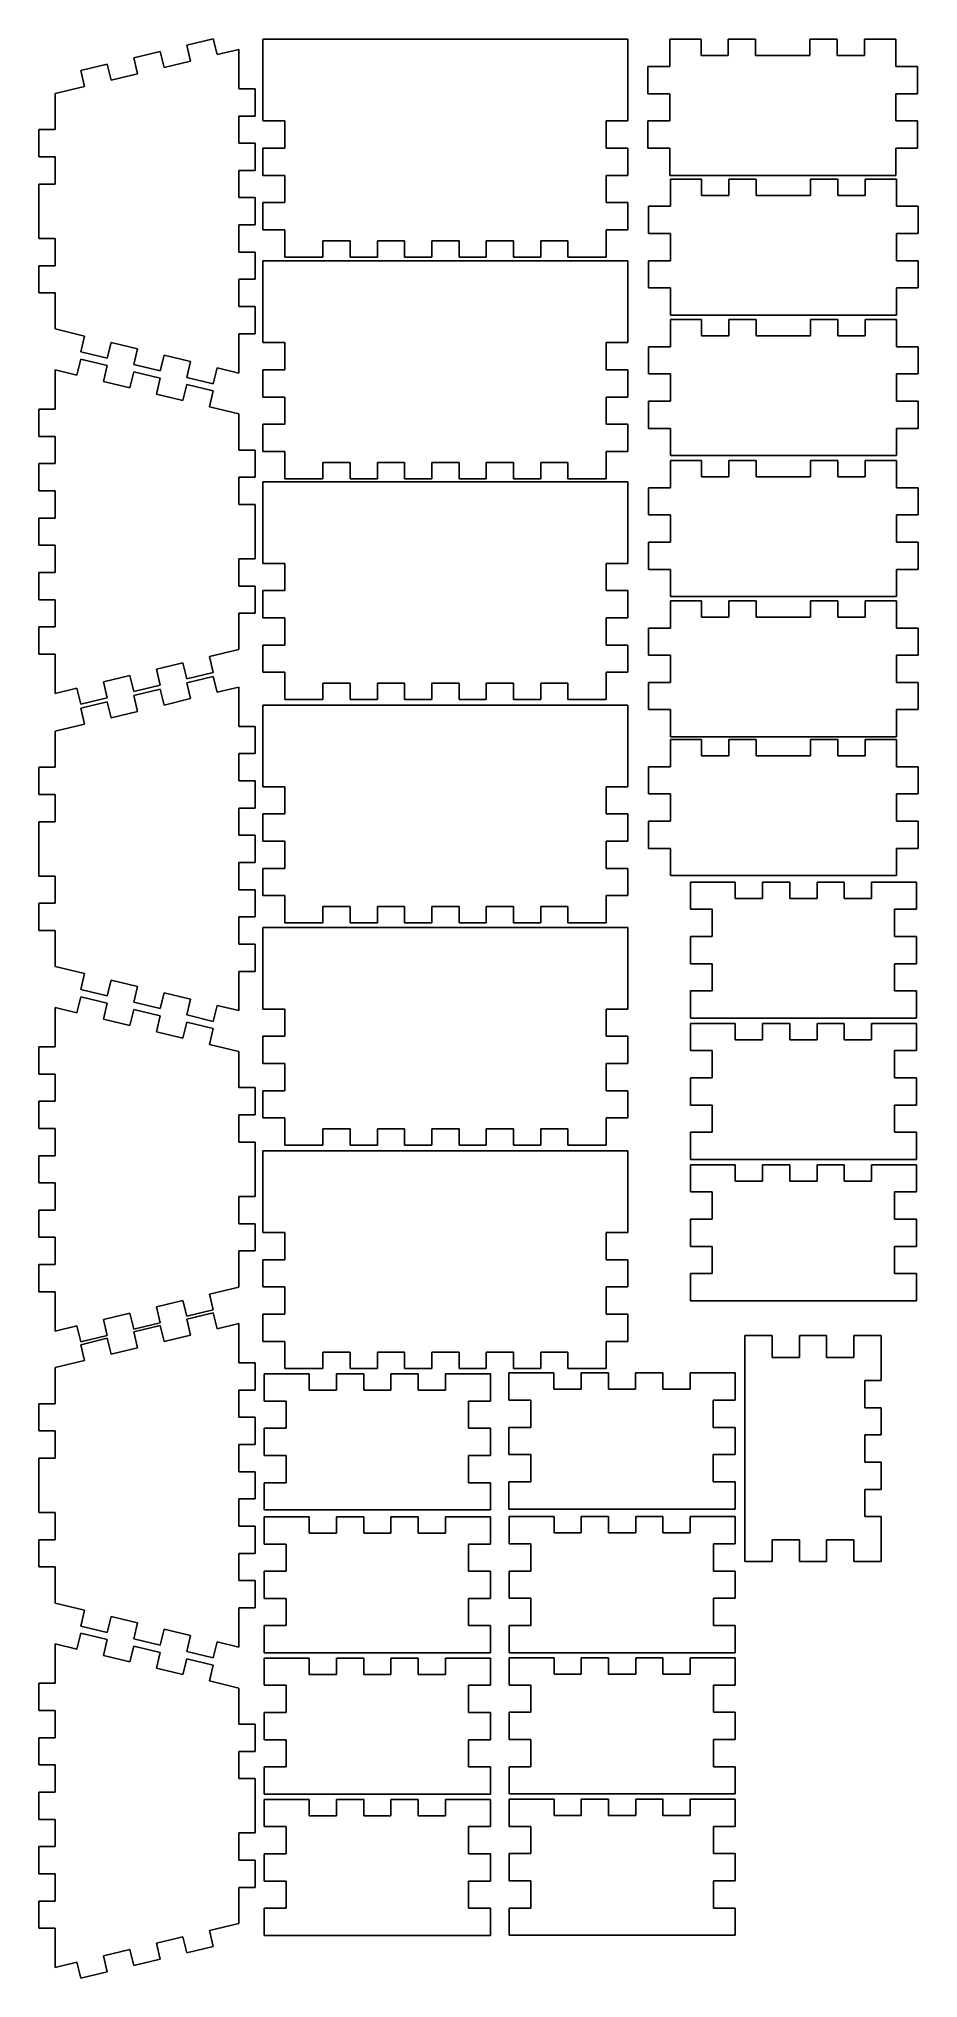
# Model space of a CAD drawing. Header units: millimetres. Extents: x 144 to 306, y 20 to 376.
import ezdxf

# ---------------------------------------------------------------- set-up
doc = ezdxf.new("R2010")
doc.units = ezdxf.units.MM
doc.layers.add('Default', color=7, linetype='Continuous')

msp = doc.modelspace()

# ---------------------------------------------------------------- linework, layer by layer
at = {"layer": 'Default', "color": 7, "linetype": 'Continuous'}
for p, q in [((171.21, 375.2), (176.08, 376.36)), ((171.21, 375.2), (171.91, 372.28)), ((176.08, 376.36), (176.78, 373.45)), ((176.78, 373.45), (180.78, 374.41)), ((180.78, 374.41), (180.78, 367.18)), ((252.21, 376.27), (185.21, 376.27)), ((185.21, 376.27), (185.21, 361.27)), ((252.21, 361.27), (252.21, 376.27)), ((265.64, 376.27), (259.89, 376.27)), ((259.89, 376.27), (259.89, 371.27)), ((265.64, 376.27), (265.64, 373.27)), ((270.64, 376.27), (270.64, 373.27)), ((275.64, 376.27), (270.64, 376.27)), ((275.64, 376.27), (275.64, 373.27)), ((285.64, 376.27), (285.64, 373.27)), ((290.64, 376.27), (285.64, 376.27)), ((290.64, 376.27), (290.64, 373.27)), ((295.64, 376.27), (295.64, 373.27)), ((301.39, 376.27), (295.64, 376.27)), ((301.39, 371.27), (301.39, 376.27)), ((151.77, 370.53), (156.63, 371.7)), ((156.63, 371.7), (157.33, 368.78)), ((161.49, 372.86), (166.35, 374.03)), ((161.49, 372.86), (162.19, 369.95)), ((166.35, 374.03), (167.05, 371.11)), ((167.05, 371.11), (171.91, 372.28)), ((255.89, 371.27), (259.89, 371.27)), ((255.89, 371.27), (255.89, 366.27)), ((270.64, 373.27), (265.64, 373.27)), ((285.64, 373.27), (275.64, 373.27)), ((295.64, 373.27), (290.64, 373.27)), ((301.39, 371.27), (305.39, 371.27)), ((305.39, 366.27), (305.39, 371.27)), ((147.06, 366.31), (152.47, 367.61)), ((151.77, 370.53), (152.47, 367.61)), ((157.33, 368.78), (162.19, 369.95)), ((183.78, 367.18), (180.78, 367.18)), ((183.78, 362.18), (183.78, 367.18)), ((147.06, 359.68), (147.06, 366.31)), ((255.89, 366.27), (259.89, 366.27)), ((259.89, 366.27), (259.89, 361.27)), ((301.39, 361.27), (301.39, 366.27)), ((301.39, 366.27), (305.39, 366.27)), ((183.78, 362.18), (180.78, 362.18)), ((180.78, 362.18), (180.78, 357.18)), ((189.21, 361.27), (185.21, 361.27)), ((189.21, 361.27), (189.21, 356.27)), ((248.21, 361.27), (248.21, 356.27)), ((248.21, 361.27), (252.21, 361.27)), ((255.89, 361.27), (255.89, 356.27)), ((255.89, 361.27), (259.89, 361.27)), ((301.39, 361.27), (305.39, 361.27)), ((305.39, 356.27), (305.39, 361.27)), ((144.06, 354.68), (144.06, 359.68)), ((147.06, 359.68), (144.06, 359.68)), ((183.78, 357.18), (180.78, 357.18)), ((183.78, 352.18), (183.78, 357.18)), ((147.06, 354.68), (144.06, 354.68)), ((147.06, 349.68), (147.06, 354.68)), ((185.21, 356.27), (185.21, 351.27)), ((189.21, 356.27), (185.21, 356.27)), ((248.21, 356.27), (252.21, 356.27)), ((252.21, 356.27), (252.21, 351.27)), ((255.89, 356.27), (259.89, 356.27)), ((259.89, 356.27), (259.89, 351.27)), ((301.39, 356.27), (305.39, 356.27)), ((301.39, 351.27), (301.39, 356.27)), ((147.06, 349.68), (144.06, 349.68)), ((144.06, 339.68), (144.06, 349.68)), ((183.78, 352.18), (180.78, 352.18)), ((180.78, 352.18), (180.78, 347.18)), ((189.21, 351.27), (185.21, 351.27)), ((189.21, 351.27), (189.21, 346.27)), ((248.21, 351.27), (248.21, 346.27)), ((248.21, 351.27), (252.21, 351.27)), ((259.89, 351.27), (301.39, 351.27)), ((265.75, 350.59), (260, 350.59)), ((260, 350.59), (260, 345.59)), ((265.75, 350.59), (265.75, 347.59)), ((270.75, 350.59), (270.75, 347.59)), ((275.75, 350.59), (270.75, 350.59)), ((275.75, 350.59), (275.75, 347.59)), ((285.75, 350.59), (285.75, 347.59)), ((290.75, 350.59), (285.75, 350.59)), ((290.75, 350.59), (290.75, 347.59)), ((295.75, 350.59), (295.75, 347.59)), ((301.5, 350.59), (295.75, 350.59)), ((301.5, 345.59), (301.5, 350.59)), ((183.78, 347.18), (180.78, 347.18)), ((183.78, 342.18), (183.78, 347.18)), ((189.21, 346.27), (185.21, 346.27)), ((185.21, 346.27), (185.21, 341.27)), ((248.21, 346.27), (252.21, 346.27)), ((252.21, 341.27), (252.21, 346.27)), ((270.75, 347.59), (265.75, 347.59)), ((285.75, 347.59), (275.75, 347.59)), ((295.75, 347.59), (290.75, 347.59)), ((183.78, 342.18), (180.78, 342.18)), ((180.78, 342.18), (180.78, 337.18)), ((256, 345.59), (260, 345.59)), ((256, 345.59), (256, 340.59)), ((301.5, 345.59), (305.5, 345.59)), ((305.5, 340.59), (305.5, 345.59)), ((147.06, 339.68), (144.06, 339.68)), ((147.06, 334.68), (147.06, 339.68)), ((189.21, 341.27), (185.21, 341.27)), ((189.21, 341.27), (189.21, 336.27)), ((196.21, 339.27), (196.21, 336.27)), ((196.21, 339.27), (201.21, 339.27)), ((201.21, 339.27), (201.21, 336.27)), ((206.21, 339.27), (206.21, 336.27)), ((206.21, 339.27), (211.21, 339.27)), ((211.21, 339.27), (211.21, 336.27)), ((216.21, 339.27), (216.21, 336.27)), ((216.21, 339.27), (221.21, 339.27)), ((221.21, 339.27), (221.21, 336.27)), ((226.21, 339.27), (226.21, 336.27)), ((226.21, 339.27), (231.21, 339.27)), ((231.21, 339.27), (231.21, 336.27)), ((236.21, 339.27), (236.21, 336.27)), ((236.21, 339.27), (241.21, 339.27)), ((241.21, 339.27), (241.21, 336.27)), ((248.21, 341.27), (252.21, 341.27)), ((248.21, 341.27), (248.21, 336.27)), ((256, 340.59), (260, 340.59)), ((260, 340.59), (260, 335.59)), ((301.5, 335.59), (301.5, 340.59)), ((301.5, 340.59), (305.5, 340.59)), ((183.78, 337.18), (180.78, 337.18)), ((183.78, 332.18), (183.78, 337.18)), ((252.21, 335.55), (185.21, 335.55)), ((185.21, 335.55), (185.21, 320.55)), ((189.21, 336.27), (196.21, 336.27)), ((201.21, 336.27), (206.21, 336.27)), ((211.21, 336.27), (216.21, 336.27)), ((221.21, 336.27), (226.21, 336.27)), ((231.21, 336.27), (236.21, 336.27)), ((241.21, 336.27), (248.21, 336.27)), ((252.21, 320.55), (252.21, 335.55)), ((256, 335.59), (256, 330.59)), ((256, 335.59), (260, 335.59)), ((301.5, 335.59), (305.5, 335.59)), ((305.5, 330.59), (305.5, 335.59)), ((147.06, 334.68), (144.06, 334.68)), ((144.06, 329.68), (144.06, 334.68)), ((183.78, 332.18), (180.78, 332.18)), ((180.78, 332.18), (180.78, 327.18)), ((147.06, 329.68), (144.06, 329.68)), ((147.06, 324.68), (147.06, 329.68)), ((256, 330.59), (260, 330.59)), ((260, 330.59), (260, 325.59)), ((301.5, 330.59), (305.5, 330.59)), ((301.5, 325.59), (301.5, 330.59)), ((147.06, 323.05), (147.06, 324.68)), ((183.78, 327.18), (180.78, 327.18)), ((183.78, 322.18), (183.78, 327.18)), ((260, 325.59), (301.5, 325.59)), ((265.75, 324.79), (260, 324.79)), ((260, 324.79), (260, 319.79)), ((265.75, 324.79), (265.75, 321.79)), ((270.75, 324.79), (270.75, 321.79)), ((275.75, 324.79), (270.75, 324.79)), ((275.75, 324.79), (275.75, 321.79)), ((285.75, 324.79), (285.75, 321.79)), ((290.75, 324.79), (285.75, 324.79)), ((290.75, 324.79), (290.75, 321.79)), ((295.75, 324.79), (295.75, 321.79)), ((301.5, 324.79), (295.75, 324.79)), ((301.5, 319.79), (301.5, 324.79)), ((152.47, 321.75), (147.06, 323.05)), ((151.77, 318.84), (152.47, 321.75)), ((183.78, 322.18), (180.78, 322.18)), ((180.78, 322.18), (180.78, 314.96)), ((270.75, 321.79), (265.75, 321.79)), ((285.75, 321.79), (275.75, 321.79)), ((295.75, 321.79), (290.75, 321.79)), ((151.77, 317.5), (151.07, 314.58)), ((156.63, 317.67), (151.77, 318.84)), ((156.63, 316.33), (151.77, 317.5)), ((156.63, 317.67), (157.33, 320.59)), ((162.19, 319.42), (157.33, 320.59)), ((161.49, 316.5), (162.19, 319.42)), ((166.35, 315.34), (167.05, 318.25)), ((171.91, 317.08), (167.05, 318.25)), ((189.21, 320.55), (185.21, 320.55)), ((189.21, 320.55), (189.21, 315.55)), ((248.21, 320.55), (248.21, 315.55)), ((248.21, 320.55), (252.21, 320.55)), ((256, 319.79), (260, 319.79)), ((256, 319.79), (256, 314.79)), ((301.5, 319.79), (305.5, 319.79)), ((305.5, 314.79), (305.5, 319.79)), ((147.06, 315.55), (151.07, 314.58)), ((147.06, 308.32), (147.06, 315.55)), ((156.63, 316.33), (155.93, 313.42)), ((161.49, 315.17), (160.79, 312.25)), ((161.49, 316.5), (166.35, 315.34)), ((166.35, 314), (161.49, 315.17)), ((166.35, 314), (165.65, 311.08)), ((171.21, 314.17), (171.91, 317.08)), ((171.21, 314.17), (176.08, 313)), ((176.08, 313), (176.78, 315.92)), ((180.78, 314.96), (176.78, 315.92)), ((185.21, 315.55), (185.21, 310.55)), ((189.21, 315.55), (185.21, 315.55)), ((248.21, 315.55), (252.21, 315.55)), ((252.21, 315.55), (252.21, 310.55)), ((256, 314.79), (260, 314.79)), ((260, 314.79), (260, 309.79)), ((301.5, 309.79), (301.5, 314.79)), ((301.5, 314.79), (305.5, 314.79)), ((155.93, 313.42), (160.79, 312.25)), ((165.65, 311.08), (170.51, 309.92)), ((171.21, 312.83), (170.51, 309.92)), ((171.21, 312.83), (176.08, 311.67)), ((176.08, 311.67), (175.38, 308.75)), ((189.21, 310.55), (185.21, 310.55)), ((189.21, 310.55), (189.21, 305.55)), ((248.21, 310.55), (248.21, 305.55)), ((248.21, 310.55), (252.21, 310.55)), ((144.06, 308.32), (147.06, 308.32)), ((144.06, 308.32), (144.06, 303.32)), ((175.38, 308.75), (180.78, 307.45)), ((180.78, 307.45), (180.78, 305.82)), ((256, 309.79), (256, 304.79)), ((256, 309.79), (260, 309.79)), ((301.5, 309.79), (305.5, 309.79)), ((305.5, 304.79), (305.5, 309.79)), ((144.06, 303.32), (147.06, 303.32)), ((147.06, 298.32), (147.06, 303.32)), ((180.78, 305.82), (180.78, 300.82)), ((189.21, 305.55), (185.21, 305.55)), ((185.21, 305.55), (185.21, 300.55)), ((248.21, 305.55), (252.21, 305.55)), ((252.21, 300.55), (252.21, 305.55)), ((256, 304.79), (260, 304.79)), ((260, 304.79), (260, 299.79)), ((301.5, 304.79), (305.5, 304.79)), ((301.5, 299.79), (301.5, 304.79)), ((180.78, 300.82), (183.78, 300.82)), ((183.78, 300.82), (183.78, 295.82)), ((189.21, 300.55), (185.21, 300.55)), ((189.21, 300.55), (189.21, 295.55)), ((248.21, 300.55), (252.21, 300.55)), ((248.21, 300.55), (248.21, 295.55)), ((260, 299.79), (301.5, 299.79)), ((144.06, 298.32), (147.06, 298.32)), ((144.06, 298.32), (144.06, 293.32)), ((180.78, 295.82), (183.78, 295.82)), ((180.78, 295.82), (180.78, 290.82)), ((196.21, 298.55), (196.21, 295.55)), ((196.21, 298.55), (201.21, 298.55)), ((201.21, 298.55), (201.21, 295.55)), ((206.21, 298.55), (206.21, 295.55)), ((206.21, 298.55), (211.21, 298.55)), ((211.21, 298.55), (211.21, 295.55)), ((216.21, 298.55), (216.21, 295.55)), ((216.21, 298.55), (221.21, 298.55)), ((221.21, 298.55), (221.21, 295.55)), ((226.21, 298.55), (226.21, 295.55)), ((226.21, 298.55), (231.21, 298.55)), ((231.21, 298.55), (231.21, 295.55)), ((236.21, 298.55), (236.21, 295.55)), ((236.21, 298.55), (241.21, 298.55)), ((241.21, 298.55), (241.21, 295.55)), ((265.75, 298.89), (260, 298.89)), ((260, 298.89), (260, 293.89)), ((265.75, 298.89), (265.75, 295.89)), ((270.75, 295.89), (265.75, 295.89)), ((270.75, 298.89), (270.75, 295.89)), ((275.75, 298.89), (270.75, 298.89)), ((275.75, 298.89), (275.75, 295.89)), ((285.75, 295.89), (275.75, 295.89)), ((285.75, 298.89), (285.75, 295.89)), ((290.75, 298.89), (285.75, 298.89)), ((290.75, 298.89), (290.75, 295.89)), ((295.75, 295.89), (290.75, 295.89)), ((295.75, 298.89), (295.75, 295.89)), ((301.5, 298.89), (295.75, 298.89)), ((301.5, 293.89), (301.5, 298.89)), ((144.06, 293.32), (147.06, 293.32)), ((147.06, 288.32), (147.06, 293.32)), ((252.21, 294.98), (185.21, 294.98)), ((185.21, 294.98), (185.21, 279.98)), ((189.21, 295.55), (196.21, 295.55)), ((201.21, 295.55), (206.21, 295.55)), ((211.21, 295.55), (216.21, 295.55)), ((221.21, 295.55), (226.21, 295.55)), ((231.21, 295.55), (236.21, 295.55)), ((241.21, 295.55), (248.21, 295.55)), ((252.21, 279.98), (252.21, 294.98)), ((256, 293.89), (260, 293.89)), ((256, 293.89), (256, 288.89)), ((301.5, 293.89), (305.5, 293.89)), ((305.5, 288.89), (305.5, 293.89)), ((180.78, 290.82), (183.78, 290.82)), ((183.78, 290.82), (183.78, 280.82)), ((256, 288.89), (260, 288.89)), ((260, 288.89), (260, 283.89)), ((301.5, 283.89), (301.5, 288.89)), ((301.5, 288.89), (305.5, 288.89)), ((144.06, 288.32), (147.06, 288.32)), ((144.06, 288.32), (144.06, 283.32)), ((144.06, 283.32), (147.06, 283.32)), ((147.06, 278.32), (147.06, 283.32)), ((256, 283.89), (256, 278.89)), ((256, 283.89), (260, 283.89)), ((301.5, 283.89), (305.5, 283.89)), ((305.5, 278.89), (305.5, 283.89)), ((144.06, 278.32), (147.06, 278.32)), ((144.06, 278.32), (144.06, 273.32)), ((180.78, 280.82), (183.78, 280.82)), ((180.78, 280.82), (180.78, 275.82)), ((189.21, 279.98), (185.21, 279.98)), ((189.21, 279.98), (189.21, 274.98)), ((248.21, 279.98), (248.21, 274.98)), ((248.21, 279.98), (252.21, 279.98)), ((256, 278.89), (260, 278.89)), ((260, 278.89), (260, 273.89)), ((301.5, 278.89), (305.5, 278.89)), ((301.5, 273.89), (301.5, 278.89)), ((180.78, 275.82), (183.78, 275.82)), ((183.78, 275.82), (183.78, 270.82)), ((185.21, 274.98), (185.21, 269.98)), ((189.21, 274.98), (185.21, 274.98)), ((248.21, 274.98), (252.21, 274.98)), ((252.21, 274.98), (252.21, 269.98)), ((144.06, 273.32), (147.06, 273.32)), ((147.06, 268.32), (147.06, 273.32)), ((180.78, 270.82), (180.78, 264.19)), ((180.78, 270.82), (183.78, 270.82)), ((260, 273.89), (301.5, 273.89)), ((265.75, 273.12), (260, 273.12)), ((260, 273.12), (260, 268.12)), ((265.75, 273.12), (265.75, 270.12)), ((270.75, 273.12), (270.75, 270.12)), ((275.75, 273.12), (270.75, 273.12)), ((275.75, 273.12), (275.75, 270.12)), ((285.75, 273.12), (285.75, 270.12)), ((290.75, 273.12), (285.75, 273.12)), ((290.75, 273.12), (290.75, 270.12)), ((295.75, 273.12), (295.75, 270.12)), ((301.5, 273.12), (295.75, 273.12)), ((301.5, 268.12), (301.5, 273.12)), ((144.06, 268.32), (147.06, 268.32)), ((144.06, 268.32), (144.06, 263.32)), ((189.21, 269.98), (185.21, 269.98)), ((189.21, 269.98), (189.21, 264.98)), ((248.21, 269.98), (248.21, 264.98)), ((248.21, 269.98), (252.21, 269.98)), ((256, 268.12), (260, 268.12)), ((256, 268.12), (256, 263.12)), ((270.75, 270.12), (265.75, 270.12)), ((285.75, 270.12), (275.75, 270.12)), ((295.75, 270.12), (290.75, 270.12)), ((301.5, 268.12), (305.5, 268.12)), ((305.5, 263.12), (305.5, 268.12)), ((180.78, 264.19), (175.38, 262.89)), ((189.21, 264.98), (185.21, 264.98)), ((185.21, 264.98), (185.21, 259.98)), ((248.21, 264.98), (252.21, 264.98)), ((252.21, 259.98), (252.21, 264.98)), ((144.06, 263.32), (147.06, 263.32)), ((147.06, 256.09), (147.06, 263.32)), ((170.51, 261.72), (165.65, 260.56)), ((166.35, 257.64), (165.65, 260.56)), ((171.21, 258.81), (170.51, 261.72)), ((176.08, 259.97), (175.38, 262.89)), ((256, 263.12), (260, 263.12)), ((260, 263.12), (260, 258.12)), ((301.5, 258.12), (301.5, 263.12)), ((301.5, 263.12), (305.5, 263.12)), ((151.07, 257.06), (147.06, 256.09)), ((151.77, 254.14), (151.07, 257.06)), ((160.79, 259.39), (155.93, 258.22)), ((156.63, 255.31), (155.93, 258.22)), ((161.49, 256.47), (160.79, 259.39)), ((166.35, 257.64), (161.49, 256.47)), ((161.49, 255.72), (166.35, 256.89)), ((166.35, 256.89), (167.05, 253.97)), ((176.08, 259.97), (171.21, 258.81)), ((171.21, 258.06), (176.08, 259.23)), ((171.21, 258.06), (171.91, 255.14)), ((176.08, 259.23), (176.78, 256.31)), ((176.78, 256.31), (180.78, 257.27)), ((180.78, 257.27), (180.78, 250.04)), ((189.21, 259.98), (185.21, 259.98)), ((189.21, 259.98), (189.21, 254.98)), ((196.21, 257.98), (196.21, 254.98)), ((196.21, 257.98), (201.21, 257.98)), ((201.21, 257.98), (201.21, 254.98)), ((206.21, 257.98), (206.21, 254.98)), ((206.21, 257.98), (211.21, 257.98)), ((211.21, 257.98), (211.21, 254.98)), ((216.21, 257.98), (216.21, 254.98)), ((216.21, 257.98), (221.21, 257.98)), ((221.21, 257.98), (221.21, 254.98)), ((226.21, 257.98), (226.21, 254.98)), ((226.21, 257.98), (231.21, 257.98)), ((231.21, 257.98), (231.21, 254.98)), ((236.21, 257.98), (236.21, 254.98)), ((236.21, 257.98), (241.21, 257.98)), ((241.21, 257.98), (241.21, 254.98)), ((248.21, 259.98), (252.21, 259.98)), ((248.21, 259.98), (248.21, 254.98)), ((256, 258.12), (256, 253.12)), ((256, 258.12), (260, 258.12)), ((301.5, 258.12), (305.5, 258.12)), ((305.5, 253.12), (305.5, 258.12)), ((156.63, 255.31), (151.77, 254.14)), ((151.77, 253.39), (156.63, 254.56)), ((151.77, 253.39), (152.47, 250.47)), ((156.63, 254.56), (157.33, 251.64)), ((161.49, 255.72), (162.19, 252.81)), ((167.05, 253.97), (171.91, 255.14)), ((252.21, 253.95), (185.21, 253.95)), ((185.21, 253.95), (185.21, 238.95)), ((189.21, 254.98), (196.21, 254.98)), ((201.21, 254.98), (206.21, 254.98)), ((211.21, 254.98), (216.21, 254.98)), ((221.21, 254.98), (226.21, 254.98)), ((231.21, 254.98), (236.21, 254.98)), ((241.21, 254.98), (248.21, 254.98)), ((252.21, 238.95), (252.21, 253.95)), ((256, 253.12), (260, 253.12)), ((260, 253.12), (260, 248.12)), ((301.5, 253.12), (305.5, 253.12)), ((301.5, 248.12), (301.5, 253.12)), ((147.06, 249.17), (152.47, 250.47)), ((157.33, 251.64), (162.19, 252.81)), ((183.78, 250.04), (180.78, 250.04)), ((183.78, 245.04), (183.78, 250.04)), ((147.06, 242.54), (147.06, 249.17)), ((260, 248.12), (301.5, 248.12)), ((265.75, 247.64), (260, 247.64)), ((260, 247.64), (260, 242.64)), ((265.75, 247.64), (265.75, 244.64)), ((270.75, 247.64), (270.75, 244.64)), ((275.75, 247.64), (270.75, 247.64)), ((275.75, 247.64), (275.75, 244.64)), ((285.75, 247.64), (285.75, 244.64)), ((290.75, 247.64), (285.75, 247.64)), ((290.75, 247.64), (290.75, 244.64)), ((295.75, 247.64), (295.75, 244.64)), ((301.5, 247.64), (295.75, 247.64)), ((301.5, 242.64), (301.5, 247.64)), ((144.06, 237.54), (144.06, 242.54)), ((147.06, 242.54), (144.06, 242.54)), ((183.78, 245.04), (180.78, 245.04)), ((180.78, 245.04), (180.78, 240.04)), ((256, 242.64), (260, 242.64)), ((256, 242.64), (256, 237.64)), ((270.75, 244.64), (265.75, 244.64)), ((285.75, 244.64), (275.75, 244.64)), ((295.75, 244.64), (290.75, 244.64)), ((301.5, 242.64), (305.5, 242.64)), ((305.5, 237.64), (305.5, 242.64)), ((183.78, 240.04), (180.78, 240.04)), ((183.78, 235.04), (183.78, 240.04)), ((189.21, 238.95), (185.21, 238.95)), ((189.21, 238.95), (189.21, 233.95)), ((248.21, 238.95), (248.21, 233.95)), ((248.21, 238.95), (252.21, 238.95)), ((147.06, 237.54), (144.06, 237.54)), ((147.06, 232.54), (147.06, 237.54)), ((256, 237.64), (260, 237.64)), ((260, 237.64), (260, 232.64)), ((301.5, 232.64), (301.5, 237.64)), ((301.5, 237.64), (305.5, 237.64)), ((147.06, 232.54), (144.06, 232.54)), ((144.06, 222.54), (144.06, 232.54)), ((183.78, 235.04), (180.78, 235.04)), ((180.78, 235.04), (180.78, 230.04)), ((185.21, 233.95), (185.21, 228.95)), ((189.21, 233.95), (185.21, 233.95)), ((248.21, 233.95), (252.21, 233.95)), ((252.21, 233.95), (252.21, 228.95)), ((256, 232.64), (256, 227.64)), ((256, 232.64), (260, 232.64)), ((301.5, 232.64), (305.5, 232.64)), ((305.5, 227.64), (305.5, 232.64)), ((183.78, 230.04), (180.78, 230.04)), ((183.78, 225.04), (183.78, 230.04)), ((189.21, 228.95), (185.21, 228.95)), ((189.21, 228.95), (189.21, 223.95)), ((248.21, 228.95), (248.21, 223.95)), ((248.21, 228.95), (252.21, 228.95)), ((183.78, 225.04), (180.78, 225.04)), ((180.78, 225.04), (180.78, 220.04)), ((256, 227.64), (260, 227.64)), ((260, 227.64), (260, 222.64)), ((301.5, 227.64), (305.5, 227.64)), ((301.5, 222.64), (301.5, 227.64)), ((147.06, 222.54), (144.06, 222.54)), ((147.06, 217.54), (147.06, 222.54)), ((189.21, 223.95), (185.21, 223.95)), ((185.21, 223.95), (185.21, 218.95)), ((248.21, 223.95), (252.21, 223.95)), ((252.21, 218.95), (252.21, 223.95)), ((260, 222.64), (301.5, 222.64)), ((263.68, 221.44), (263.68, 216.44)), ((271.93, 221.44), (263.68, 221.44)), ((271.93, 218.44), (271.93, 221.44)), ((276.93, 218.44), (276.93, 221.44)), ((281.93, 221.44), (276.93, 221.44)), ((281.93, 218.44), (281.93, 221.44)), ((286.93, 218.44), (286.93, 221.44)), ((291.93, 221.44), (286.93, 221.44)), ((291.93, 218.44), (291.93, 221.44)), ((296.93, 218.44), (296.93, 221.44)), ((305.18, 221.44), (296.93, 221.44)), ((305.18, 221.44), (305.18, 216.44)), ((147.06, 217.54), (144.06, 217.54)), ((144.06, 212.54), (144.06, 217.54)), ((183.78, 220.04), (180.78, 220.04)), ((183.78, 215.04), (183.78, 220.04)), ((189.21, 218.95), (185.21, 218.95)), ((189.21, 218.95), (189.21, 213.95)), ((248.21, 218.95), (252.21, 218.95)), ((248.21, 218.95), (248.21, 213.95)), ((276.93, 218.44), (271.93, 218.44)), ((286.93, 218.44), (281.93, 218.44)), ((296.93, 218.44), (291.93, 218.44)), ((183.78, 215.04), (180.78, 215.04)), ((180.78, 215.04), (180.78, 210.04)), ((189.21, 213.95), (196.21, 213.95)), ((196.21, 216.95), (196.21, 213.95)), ((196.21, 216.95), (201.21, 216.95)), ((201.21, 216.95), (201.21, 213.95)), ((201.21, 213.95), (206.21, 213.95)), ((206.21, 216.95), (206.21, 213.95)), ((206.21, 216.95), (211.21, 216.95)), ((211.21, 216.95), (211.21, 213.95)), ((211.21, 213.95), (216.21, 213.95)), ((216.21, 216.95), (216.21, 213.95)), ((216.21, 216.95), (221.21, 216.95)), ((221.21, 216.95), (221.21, 213.95)), ((221.21, 213.95), (226.21, 213.95)), ((226.21, 216.95), (226.21, 213.95)), ((226.21, 216.95), (231.21, 216.95)), ((231.21, 216.95), (231.21, 213.95)), ((231.21, 213.95), (236.21, 213.95)), ((236.21, 216.95), (236.21, 213.95)), ((236.21, 216.95), (241.21, 216.95)), ((241.21, 216.95), (241.21, 213.95)), ((241.21, 213.95), (248.21, 213.95)), ((267.68, 216.44), (263.68, 216.44)), ((267.68, 216.44), (267.68, 211.44)), ((301.18, 216.44), (305.18, 216.44)), ((301.18, 216.44), (301.18, 211.44)), ((147.06, 212.54), (144.06, 212.54)), ((147.06, 207.54), (147.06, 212.54)), ((252.21, 213.12), (185.21, 213.12)), ((185.21, 213.12), (185.21, 198.12)), ((252.21, 198.12), (252.21, 213.12)), ((267.68, 211.44), (263.68, 211.44)), ((263.68, 211.44), (263.68, 206.44)), ((301.18, 211.44), (305.18, 211.44)), ((305.18, 211.44), (305.18, 206.44)), ((147.06, 205.91), (147.06, 207.54)), ((183.78, 210.04), (180.78, 210.04)), ((183.78, 205.04), (183.78, 210.04)), ((152.47, 204.62), (147.06, 205.91)), ((151.77, 201.7), (152.47, 204.62)), ((156.63, 200.53), (157.33, 203.45)), ((162.19, 202.28), (157.33, 203.45)), ((183.78, 205.04), (180.78, 205.04)), ((180.78, 205.04), (180.78, 197.82)), ((267.68, 206.44), (263.68, 206.44)), ((267.68, 206.44), (267.68, 201.44)), ((301.18, 206.44), (301.18, 201.44)), ((301.18, 206.44), (305.18, 206.44)), ((151.77, 200.36), (151.07, 197.45)), ((156.63, 200.53), (151.77, 201.7)), ((156.63, 199.2), (151.77, 200.36)), ((161.49, 199.36), (162.19, 202.28)), ((166.35, 198.2), (167.05, 201.11)), ((171.91, 199.95), (167.05, 201.11)), ((171.21, 197.03), (171.91, 199.95)), ((263.68, 201.44), (263.68, 196.44)), ((267.68, 201.44), (263.68, 201.44)), ((301.18, 201.44), (305.18, 201.44)), ((305.18, 201.44), (305.18, 196.44)), ((147.06, 198.41), (151.07, 197.45)), ((147.06, 191.18), (147.06, 198.41)), ((156.63, 199.2), (155.93, 196.28)), ((155.93, 196.28), (160.79, 195.11)), ((161.49, 198.03), (160.79, 195.11)), ((161.49, 199.36), (166.35, 198.2)), ((166.35, 196.86), (161.49, 198.03)), ((166.35, 196.86), (165.65, 193.94)), ((171.21, 197.03), (176.08, 195.86)), ((176.08, 195.86), (176.78, 198.78)), ((180.78, 197.82), (176.78, 198.78)), ((189.21, 198.12), (185.21, 198.12)), ((189.21, 198.12), (189.21, 193.12)), ((248.21, 198.12), (248.21, 193.12)), ((248.21, 198.12), (252.21, 198.12)), ((263.68, 196.44), (305.18, 196.44)), ((165.65, 193.94), (170.51, 192.78)), ((171.21, 195.69), (170.51, 192.78)), ((171.21, 195.69), (176.08, 194.53)), ((176.08, 194.53), (175.38, 191.61)), ((185.21, 193.12), (185.21, 188.12)), ((189.21, 193.12), (185.21, 193.12)), ((248.21, 193.12), (252.21, 193.12)), ((252.21, 193.12), (252.21, 188.12)), ((263.68, 195.48), (263.68, 190.48)), ((271.93, 195.48), (263.68, 195.48)), ((271.93, 192.48), (271.93, 195.48)), ((276.93, 192.48), (271.93, 192.48)), ((276.93, 192.48), (276.93, 195.48)), ((281.93, 195.48), (276.93, 195.48)), ((281.93, 192.48), (281.93, 195.48)), ((286.93, 192.48), (281.93, 192.48)), ((286.93, 192.48), (286.93, 195.48)), ((291.93, 195.48), (286.93, 195.48)), ((291.93, 192.48), (291.93, 195.48)), ((296.93, 192.48), (291.93, 192.48)), ((296.93, 192.48), (296.93, 195.48)), ((305.18, 195.48), (296.93, 195.48)), ((305.18, 195.48), (305.18, 190.48)), ((144.06, 191.18), (147.06, 191.18)), ((144.06, 191.18), (144.06, 186.18)), ((175.38, 191.61), (180.78, 190.31)), ((180.78, 190.31), (180.78, 188.68)), ((267.68, 190.48), (263.68, 190.48)), ((267.68, 190.48), (267.68, 185.48)), ((301.18, 190.48), (305.18, 190.48)), ((301.18, 190.48), (301.18, 185.48)), ((144.06, 186.18), (147.06, 186.18)), ((147.06, 181.18), (147.06, 186.18)), ((180.78, 188.68), (180.78, 183.68)), ((189.21, 188.12), (185.21, 188.12)), ((189.21, 188.12), (189.21, 183.12)), ((248.21, 188.12), (248.21, 183.12)), ((248.21, 188.12), (252.21, 188.12)), ((267.68, 185.48), (263.68, 185.48)), ((263.68, 185.48), (263.68, 180.48)), ((301.18, 185.48), (305.18, 185.48)), ((305.18, 185.48), (305.18, 180.48)), ((180.78, 183.68), (183.78, 183.68)), ((183.78, 183.68), (183.78, 178.68)), ((189.21, 183.12), (185.21, 183.12)), ((185.21, 183.12), (185.21, 178.12)), ((248.21, 183.12), (252.21, 183.12)), ((252.21, 178.12), (252.21, 183.12)), ((144.06, 181.18), (147.06, 181.18)), ((144.06, 181.18), (144.06, 176.18)), ((180.78, 178.68), (183.78, 178.68)), ((180.78, 178.68), (180.78, 173.68)), ((267.68, 180.48), (263.68, 180.48)), ((267.68, 180.48), (267.68, 175.48)), ((301.18, 180.48), (301.18, 175.48)), ((301.18, 180.48), (305.18, 180.48)), ((144.06, 176.18), (147.06, 176.18)), ((147.06, 171.18), (147.06, 176.18)), ((189.21, 178.12), (185.21, 178.12)), ((189.21, 178.12), (189.21, 173.12)), ((196.21, 176.12), (196.21, 173.12)), ((196.21, 176.12), (201.21, 176.12)), ((201.21, 176.12), (201.21, 173.12)), ((206.21, 176.12), (206.21, 173.12)), ((206.21, 176.12), (211.21, 176.12)), ((211.21, 176.12), (211.21, 173.12)), ((216.21, 176.12), (216.21, 173.12)), ((216.21, 176.12), (221.21, 176.12)), ((221.21, 176.12), (221.21, 173.12)), ((226.21, 176.12), (226.21, 173.12)), ((226.21, 176.12), (231.21, 176.12)), ((231.21, 176.12), (231.21, 173.12)), ((236.21, 176.12), (236.21, 173.12)), ((236.21, 176.12), (241.21, 176.12)), ((241.21, 176.12), (241.21, 173.12)), ((248.21, 178.12), (252.21, 178.12)), ((248.21, 178.12), (248.21, 173.12)), ((263.68, 175.48), (263.68, 170.48)), ((267.68, 175.48), (263.68, 175.48)), ((301.18, 175.48), (305.18, 175.48)), ((305.18, 175.48), (305.18, 170.48)), ((144.06, 171.18), (147.06, 171.18)), ((144.06, 171.18), (144.06, 166.18)), ((180.78, 173.68), (183.78, 173.68)), ((183.78, 173.68), (183.78, 163.68)), ((252.21, 172.06), (185.21, 172.06)), ((185.21, 172.06), (185.21, 157.06)), ((189.21, 173.12), (196.21, 173.12)), ((201.21, 173.12), (206.21, 173.12)), ((211.21, 173.12), (216.21, 173.12)), ((221.21, 173.12), (226.21, 173.12)), ((231.21, 173.12), (236.21, 173.12)), ((241.21, 173.12), (248.21, 173.12)), ((252.21, 157.06), (252.21, 172.06)), ((263.68, 170.48), (305.18, 170.48)), ((263.68, 169.52), (263.68, 164.52)), ((271.93, 169.52), (263.68, 169.52)), ((271.93, 166.52), (271.93, 169.52)), ((276.93, 166.52), (276.93, 169.52)), ((281.93, 169.52), (276.93, 169.52)), ((281.93, 166.52), (281.93, 169.52)), ((286.93, 166.52), (286.93, 169.52)), ((291.93, 169.52), (286.93, 169.52)), ((291.93, 166.52), (291.93, 169.52)), ((296.93, 166.52), (296.93, 169.52)), ((305.18, 169.52), (296.93, 169.52)), ((305.18, 169.52), (305.18, 164.52)), ((144.06, 166.18), (147.06, 166.18)), ((147.06, 161.18), (147.06, 166.18)), ((267.68, 164.52), (263.68, 164.52)), ((267.68, 164.52), (267.68, 159.52)), ((276.93, 166.52), (271.93, 166.52)), ((286.93, 166.52), (281.93, 166.52)), ((296.93, 166.52), (291.93, 166.52)), ((301.18, 164.52), (305.18, 164.52)), ((301.18, 164.52), (301.18, 159.52)), ((144.06, 161.18), (147.06, 161.18)), ((144.06, 161.18), (144.06, 156.18)), ((180.78, 163.68), (183.78, 163.68)), ((180.78, 163.68), (180.78, 158.68)), ((180.78, 158.68), (183.78, 158.68)), ((183.78, 158.68), (183.78, 153.68)), ((189.21, 157.06), (185.21, 157.06)), ((189.21, 157.06), (189.21, 152.06)), ((248.21, 157.06), (248.21, 152.06)), ((248.21, 157.06), (252.21, 157.06)), ((267.68, 159.52), (263.68, 159.52)), ((263.68, 159.52), (263.68, 154.52)), ((301.18, 159.52), (305.18, 159.52)), ((305.18, 159.52), (305.18, 154.52)), ((144.06, 156.18), (147.06, 156.18)), ((147.06, 151.18), (147.06, 156.18)), ((180.78, 153.68), (180.78, 147.05)), ((180.78, 153.68), (183.78, 153.68)), ((267.68, 154.52), (263.68, 154.52)), ((267.68, 154.52), (267.68, 149.52)), ((301.18, 154.52), (301.18, 149.52)), ((301.18, 154.52), (305.18, 154.52)), ((144.06, 151.18), (147.06, 151.18)), ((144.06, 151.18), (144.06, 146.18)), ((185.21, 152.06), (185.21, 147.06)), ((189.21, 152.06), (185.21, 152.06)), ((248.21, 152.06), (252.21, 152.06)), ((252.21, 152.06), (252.21, 147.06)), ((144.06, 146.18), (147.06, 146.18)), ((147.06, 138.95), (147.06, 146.18)), ((180.78, 147.05), (175.38, 145.75)), ((189.21, 147.06), (185.21, 147.06)), ((189.21, 147.06), (189.21, 142.06)), ((248.21, 147.06), (248.21, 142.06)), ((248.21, 147.06), (252.21, 147.06)), ((263.68, 149.52), (263.68, 144.52)), ((267.68, 149.52), (263.68, 149.52)), ((301.18, 149.52), (305.18, 149.52)), ((305.18, 149.52), (305.18, 144.52)), ((170.51, 144.59), (165.65, 143.42)), ((166.35, 140.5), (165.65, 143.42)), ((171.21, 141.67), (170.51, 144.59)), ((176.08, 142.84), (171.21, 141.67)), ((176.08, 142.84), (175.38, 145.75)), ((263.68, 144.52), (305.18, 144.52)), ((151.07, 139.92), (147.06, 138.95)), ((151.77, 137), (151.07, 139.92)), ((160.79, 142.25), (155.93, 141.08)), ((156.63, 138.17), (155.93, 141.08)), ((161.49, 139.33), (160.79, 142.25)), ((166.35, 140.5), (161.49, 139.33)), ((161.49, 138.8), (166.35, 139.96)), ((166.35, 139.96), (167.05, 137.05)), ((171.21, 141.13), (176.08, 142.3)), ((171.21, 141.13), (171.91, 138.21)), ((176.08, 142.3), (176.78, 139.38)), ((176.78, 139.38), (180.78, 140.34)), ((180.78, 140.34), (180.78, 133.12)), ((189.21, 142.06), (185.21, 142.06)), ((185.21, 142.06), (185.21, 137.06)), ((248.21, 142.06), (252.21, 142.06)), ((252.21, 137.06), (252.21, 142.06)), ((156.63, 138.17), (151.77, 137)), ((151.77, 136.46), (156.63, 137.63)), ((151.77, 136.46), (152.47, 133.54)), ((156.63, 137.63), (157.33, 134.71)), ((157.33, 134.71), (162.19, 135.88)), ((161.49, 138.8), (162.19, 135.88)), ((167.05, 137.05), (171.91, 138.21)), ((189.21, 137.06), (185.21, 137.06)), ((189.21, 137.06), (189.21, 132.06)), ((248.21, 137.06), (252.21, 137.06)), ((248.21, 137.06), (248.21, 132.06)), ((278.7, 138.13), (273.7, 138.13)), ((273.7, 138.13), (273.7, 96.63)), ((278.7, 134.13), (278.7, 138.13)), ((283.7, 134.13), (283.7, 138.13)), ((288.7, 138.13), (283.7, 138.13)), ((288.7, 134.13), (288.7, 138.13)), ((293.7, 134.13), (293.7, 138.13)), ((298.7, 138.13), (293.7, 138.13)), ((298.7, 129.88), (298.7, 138.13)), ((147.06, 132.25), (152.47, 133.54)), ((147.06, 125.62), (147.06, 132.25)), ((183.78, 133.12), (180.78, 133.12)), ((183.78, 128.12), (183.78, 133.12)), ((189.21, 132.06), (196.21, 132.06)), ((196.21, 135.06), (196.21, 132.06)), ((196.21, 135.06), (201.21, 135.06)), ((201.21, 135.06), (201.21, 132.06)), ((201.21, 132.06), (206.21, 132.06)), ((206.21, 135.06), (206.21, 132.06)), ((206.21, 135.06), (211.21, 135.06)), ((211.21, 135.06), (211.21, 132.06)), ((211.21, 132.06), (216.21, 132.06)), ((216.21, 135.06), (216.21, 132.06)), ((216.21, 135.06), (221.21, 135.06)), ((221.21, 135.06), (221.21, 132.06)), ((221.21, 132.06), (226.21, 132.06)), ((226.21, 135.06), (226.21, 132.06)), ((226.21, 135.06), (231.21, 135.06)), ((231.21, 135.06), (231.21, 132.06)), ((231.21, 132.06), (236.21, 132.06)), ((236.21, 135.06), (236.21, 132.06)), ((236.21, 135.06), (241.21, 135.06)), ((241.21, 135.06), (241.21, 132.06)), ((241.21, 132.06), (248.21, 132.06)), ((283.7, 134.13), (278.7, 134.13)), ((293.7, 134.13), (288.7, 134.13)), ((185.46, 131.1), (185.46, 126.1)), ((193.71, 131.1), (185.46, 131.1)), ((193.71, 128.1), (193.71, 131.1)), ((198.71, 128.1), (198.71, 131.1)), ((203.71, 131.1), (198.71, 131.1)), ((203.71, 128.1), (203.71, 131.1)), ((208.71, 128.1), (208.71, 131.1)), ((213.71, 131.1), (208.71, 131.1)), ((213.71, 128.1), (213.71, 131.1)), ((218.71, 128.1), (218.71, 131.1)), ((226.96, 131.1), (218.71, 131.1)), ((226.96, 131.1), (226.96, 126.1)), ((230.38, 131.27), (230.38, 126.27)), ((238.63, 131.27), (230.38, 131.27)), ((238.63, 128.27), (238.63, 131.27)), ((243.63, 128.27), (238.63, 128.27)), ((243.63, 128.27), (243.63, 131.27)), ((248.63, 131.27), (243.63, 131.27)), ((248.63, 128.27), (248.63, 131.27)), ((253.63, 128.27), (248.63, 128.27)), ((253.63, 128.27), (253.63, 131.27)), ((258.63, 131.27), (253.63, 131.27)), ((258.63, 128.27), (258.63, 131.27)), ((263.63, 128.27), (258.63, 128.27)), ((263.63, 128.27), (263.63, 131.27)), ((271.88, 131.27), (263.63, 131.27)), ((271.88, 131.27), (271.88, 126.27)), ((295.7, 129.88), (298.7, 129.88)), ((295.7, 124.88), (295.7, 129.88)), ((144.06, 120.62), (144.06, 125.62)), ((147.06, 125.62), (144.06, 125.62)), ((183.78, 128.12), (180.78, 128.12)), ((180.78, 128.12), (180.78, 123.12)), ((189.46, 126.1), (185.46, 126.1)), ((189.46, 126.1), (189.46, 121.1)), ((198.71, 128.1), (193.71, 128.1)), ((208.71, 128.1), (203.71, 128.1)), ((218.71, 128.1), (213.71, 128.1)), ((222.96, 126.1), (226.96, 126.1)), ((222.96, 126.1), (222.96, 121.1)), ((234.38, 126.27), (230.38, 126.27)), ((234.38, 126.27), (234.38, 121.27)), ((267.88, 126.27), (271.88, 126.27)), ((267.88, 126.27), (267.88, 121.27)), ((295.7, 124.88), (298.7, 124.88)), ((298.7, 119.88), (298.7, 124.88)), ((183.78, 123.12), (180.78, 123.12)), ((183.78, 118.12), (183.78, 123.12)), ((234.38, 121.27), (230.38, 121.27)), ((230.38, 121.27), (230.38, 116.27)), ((267.88, 121.27), (271.88, 121.27)), ((271.88, 121.27), (271.88, 116.27)), ((147.06, 120.62), (144.06, 120.62)), ((147.06, 115.62), (147.06, 120.62)), ((183.78, 118.12), (180.78, 118.12)), ((180.78, 118.12), (180.78, 113.12)), ((189.46, 121.1), (185.46, 121.1)), ((185.46, 121.1), (185.46, 116.1)), ((222.96, 121.1), (226.96, 121.1)), ((226.96, 121.1), (226.96, 116.1)), ((295.7, 119.88), (298.7, 119.88)), ((295.7, 114.88), (295.7, 119.88)), ((147.06, 115.62), (144.06, 115.62)), ((144.06, 105.62), (144.06, 115.62)), ((189.46, 116.1), (185.46, 116.1)), ((189.46, 116.1), (189.46, 111.1)), ((222.96, 116.1), (222.96, 111.1)), ((222.96, 116.1), (226.96, 116.1)), ((234.38, 116.27), (230.38, 116.27)), ((234.38, 116.27), (234.38, 111.27)), ((267.88, 116.27), (267.88, 111.27)), ((267.88, 116.27), (271.88, 116.27)), ((295.7, 114.88), (298.7, 114.88)), ((298.7, 109.88), (298.7, 114.88)), ((183.78, 113.12), (180.78, 113.12)), ((183.78, 108.12), (183.78, 113.12)), ((185.46, 111.1), (185.46, 106.1)), ((189.46, 111.1), (185.46, 111.1)), ((222.96, 111.1), (226.96, 111.1)), ((226.96, 111.1), (226.96, 106.1)), ((230.38, 111.27), (230.38, 106.27)), ((234.38, 111.27), (230.38, 111.27)), ((267.88, 111.27), (271.88, 111.27)), ((271.88, 111.27), (271.88, 106.27)), ((183.78, 108.12), (180.78, 108.12)), ((180.78, 108.12), (180.78, 103.12)), ((295.7, 109.88), (298.7, 109.88)), ((295.7, 104.88), (295.7, 109.88)), ((147.06, 105.62), (144.06, 105.62)), ((147.06, 100.62), (147.06, 105.62)), ((185.46, 106.1), (226.96, 106.1)), ((185.46, 104.84), (185.46, 99.84)), ((193.71, 104.84), (185.46, 104.84)), ((193.71, 101.84), (193.71, 104.84)), ((198.71, 101.84), (198.71, 104.84)), ((203.71, 104.84), (198.71, 104.84)), ((203.71, 101.84), (203.71, 104.84)), ((208.71, 101.84), (208.71, 104.84)), ((213.71, 104.84), (208.71, 104.84)), ((213.71, 101.84), (213.71, 104.84)), ((218.71, 101.84), (218.71, 104.84)), ((226.96, 104.84), (218.71, 104.84)), ((226.96, 104.84), (226.96, 99.84)), ((230.38, 106.27), (271.88, 106.27)), ((230.4, 104.87), (230.4, 99.87)), ((238.65, 104.87), (230.4, 104.87)), ((238.65, 101.87), (238.65, 104.87)), ((243.65, 101.87), (243.65, 104.87)), ((248.65, 104.87), (243.65, 104.87)), ((248.65, 101.87), (248.65, 104.87)), ((253.65, 101.87), (253.65, 104.87)), ((258.65, 104.87), (253.65, 104.87)), ((258.65, 101.87), (258.65, 104.87)), ((263.65, 101.87), (263.65, 104.87)), ((271.9, 104.87), (263.65, 104.87)), ((271.9, 104.87), (271.9, 99.87)), ((295.7, 104.88), (298.7, 104.88)), ((298.7, 96.63), (298.7, 104.88)), ((147.06, 100.62), (144.06, 100.62)), ((144.06, 95.62), (144.06, 100.62)), ((183.78, 103.12), (180.78, 103.12)), ((183.78, 98.12), (183.78, 103.12)), ((189.46, 99.84), (185.46, 99.84)), ((189.46, 99.84), (189.46, 94.84)), ((198.71, 101.84), (193.71, 101.84)), ((208.71, 101.84), (203.71, 101.84)), ((218.71, 101.84), (213.71, 101.84)), ((222.96, 99.84), (226.96, 99.84)), ((222.96, 99.84), (222.96, 94.84)), ((234.4, 99.87), (230.4, 99.87)), ((234.4, 99.87), (234.4, 94.87)), ((243.65, 101.87), (238.65, 101.87)), ((253.65, 101.87), (248.65, 101.87)), ((263.65, 101.87), (258.65, 101.87)), ((267.9, 99.87), (271.9, 99.87)), ((267.9, 99.87), (267.9, 94.87)), ((283.7, 100.63), (278.7, 100.63)), ((278.7, 100.63), (278.7, 96.63)), ((283.7, 100.63), (283.7, 96.63)), ((288.7, 100.63), (288.7, 96.63)), ((293.7, 100.63), (288.7, 100.63)), ((293.7, 100.63), (293.7, 96.63)), ((183.78, 98.12), (180.78, 98.12)), ((180.78, 98.12), (180.78, 93.12)), ((278.7, 96.63), (273.7, 96.63)), ((288.7, 96.63), (283.7, 96.63)), ((298.7, 96.63), (293.7, 96.63)), ((147.06, 95.62), (144.06, 95.62)), ((147.06, 90.62), (147.06, 95.62)), ((183.78, 93.12), (180.78, 93.12)), ((183.78, 88.12), (183.78, 93.12)), ((189.46, 94.84), (185.46, 94.84)), ((185.46, 94.84), (185.46, 89.84)), ((222.96, 94.84), (226.96, 94.84)), ((226.96, 94.84), (226.96, 89.84)), ((234.4, 94.87), (230.4, 94.87)), ((230.4, 94.87), (230.4, 89.87)), ((267.9, 94.87), (271.9, 94.87)), ((271.9, 94.87), (271.9, 89.87)), ((147.06, 88.99), (147.06, 90.62)), ((189.46, 89.84), (185.46, 89.84)), ((189.46, 89.84), (189.46, 84.84)), ((222.96, 89.84), (222.96, 84.84)), ((222.96, 89.84), (226.96, 89.84)), ((234.4, 89.87), (230.4, 89.87)), ((234.4, 89.87), (234.4, 84.87)), ((267.9, 89.87), (267.9, 84.87)), ((267.9, 89.87), (271.9, 89.87)), ((152.47, 87.69), (147.06, 88.99)), ((151.77, 84.77), (152.47, 87.69)), ((156.63, 83.6), (157.33, 86.52)), ((162.19, 85.35), (157.33, 86.52)), ((183.78, 88.12), (180.78, 88.12)), ((180.78, 88.12), (180.78, 80.89)), ((151.77, 83.44), (151.07, 80.52)), ((156.63, 83.6), (151.77, 84.77)), ((156.63, 82.27), (151.77, 83.44)), ((156.63, 82.27), (155.93, 79.35)), ((161.49, 82.44), (162.19, 85.35)), ((161.49, 82.44), (166.35, 81.27)), ((166.35, 81.27), (167.05, 84.19)), ((171.91, 83.02), (167.05, 84.19)), ((171.21, 80.1), (171.91, 83.02)), ((185.46, 84.84), (185.46, 79.84)), ((189.46, 84.84), (185.46, 84.84)), ((222.96, 84.84), (226.96, 84.84)), ((226.96, 84.84), (226.96, 79.84)), ((230.4, 84.87), (230.4, 79.87)), ((234.4, 84.87), (230.4, 84.87)), ((267.9, 84.87), (271.9, 84.87)), ((271.9, 84.87), (271.9, 79.87)), ((147.06, 81.48), (151.07, 80.52)), ((147.06, 74.25), (147.06, 81.48)), ((155.93, 79.35), (160.79, 78.18)), ((161.49, 81.1), (160.79, 78.18)), ((166.35, 79.93), (161.49, 81.1)), ((166.35, 79.93), (165.65, 77.02)), ((171.21, 78.77), (170.51, 75.85)), ((171.21, 80.1), (176.08, 78.93)), ((171.21, 78.77), (176.08, 77.6)), ((176.08, 78.93), (176.78, 81.85)), ((180.78, 80.89), (176.78, 81.85)), ((185.46, 79.84), (226.96, 79.84)), ((185.46, 78.89), (185.46, 73.89)), ((193.71, 78.89), (185.46, 78.89)), ((193.71, 75.89), (193.71, 78.89)), ((198.71, 75.89), (198.71, 78.89)), ((203.71, 78.89), (198.71, 78.89)), ((203.71, 75.89), (203.71, 78.89)), ((208.71, 75.89), (208.71, 78.89)), ((213.71, 78.89), (208.71, 78.89)), ((213.71, 75.89), (213.71, 78.89)), ((218.71, 75.89), (218.71, 78.89)), ((226.96, 78.89), (218.71, 78.89)), ((226.96, 78.89), (226.96, 73.89)), ((230.4, 79.87), (271.9, 79.87)), ((230.4, 78.92), (230.4, 73.92)), ((238.65, 78.92), (230.4, 78.92)), ((238.65, 75.92), (238.65, 78.92)), ((243.65, 75.92), (243.65, 78.92)), ((248.65, 78.92), (243.65, 78.92)), ((248.65, 75.92), (248.65, 78.92)), ((253.65, 75.92), (253.65, 78.92)), ((258.65, 78.92), (253.65, 78.92)), ((258.65, 75.92), (258.65, 78.92)), ((263.65, 75.92), (263.65, 78.92)), ((271.9, 78.92), (263.65, 78.92)), ((271.9, 78.92), (271.9, 73.92)), ((165.65, 77.02), (170.51, 75.85)), ((176.08, 77.6), (175.38, 74.68)), ((198.71, 75.89), (193.71, 75.89)), ((208.71, 75.89), (203.71, 75.89)), ((218.71, 75.89), (213.71, 75.89)), ((243.65, 75.92), (238.65, 75.92)), ((253.65, 75.92), (248.65, 75.92)), ((263.65, 75.92), (258.65, 75.92)), ((144.06, 74.25), (147.06, 74.25)), ((144.06, 74.25), (144.06, 69.25)), ((175.38, 74.68), (180.78, 73.38)), ((180.78, 73.38), (180.78, 71.75)), ((180.78, 71.75), (180.78, 66.75)), ((189.46, 73.89), (185.46, 73.89)), ((189.46, 73.89), (189.46, 68.89)), ((222.96, 73.89), (226.96, 73.89)), ((222.96, 73.89), (222.96, 68.89)), ((234.4, 73.92), (230.4, 73.92)), ((234.4, 73.92), (234.4, 68.92)), ((267.9, 73.92), (271.9, 73.92)), ((267.9, 73.92), (267.9, 68.92)), ((144.06, 69.25), (147.06, 69.25)), ((147.06, 64.25), (147.06, 69.25)), ((189.46, 68.89), (185.46, 68.89)), ((185.46, 68.89), (185.46, 63.89)), ((222.96, 68.89), (226.96, 68.89)), ((226.96, 68.89), (226.96, 63.89)), ((234.4, 68.92), (230.4, 68.92)), ((230.4, 68.92), (230.4, 63.92)), ((267.9, 68.92), (271.9, 68.92)), ((271.9, 68.92), (271.9, 63.92)), ((144.06, 64.25), (147.06, 64.25)), ((144.06, 64.25), (144.06, 59.25)), ((180.78, 66.75), (183.78, 66.75)), ((183.78, 66.75), (183.78, 61.75)), ((180.78, 61.75), (183.78, 61.75)), ((180.78, 61.75), (180.78, 56.75)), ((189.46, 63.89), (185.46, 63.89)), ((189.46, 63.89), (189.46, 58.89)), ((222.96, 63.89), (222.96, 58.89)), ((222.96, 63.89), (226.96, 63.89)), ((234.4, 63.92), (230.4, 63.92)), ((234.4, 63.92), (234.4, 58.92)), ((267.9, 63.92), (267.9, 58.92)), ((267.9, 63.92), (271.9, 63.92)), ((144.06, 59.25), (147.06, 59.25)), ((147.06, 54.25), (147.06, 59.25)), ((185.46, 58.89), (185.46, 53.89)), ((189.46, 58.89), (185.46, 58.89)), ((222.96, 58.89), (226.96, 58.89)), ((226.96, 58.89), (226.96, 53.89)), ((230.4, 58.92), (230.4, 53.92)), ((234.4, 58.92), (230.4, 58.92)), ((267.9, 58.92), (271.9, 58.92)), ((271.9, 58.92), (271.9, 53.92)), ((144.06, 54.25), (147.06, 54.25)), ((144.06, 54.25), (144.06, 49.25)), ((180.78, 56.75), (183.78, 56.75)), ((183.78, 56.75), (183.78, 46.75)), ((185.46, 53.89), (226.96, 53.89)), ((230.4, 53.92), (271.9, 53.92)), ((185.46, 52.93), (185.46, 47.93)), ((193.71, 52.93), (185.46, 52.93)), ((193.71, 49.93), (193.71, 52.93)), ((198.71, 49.93), (193.71, 49.93)), ((198.71, 49.93), (198.71, 52.93)), ((203.71, 52.93), (198.71, 52.93)), ((203.71, 49.93), (203.71, 52.93)), ((208.71, 49.93), (203.71, 49.93)), ((208.71, 49.93), (208.71, 52.93)), ((213.71, 52.93), (208.71, 52.93)), ((213.71, 49.93), (213.71, 52.93)), ((218.71, 49.93), (213.71, 49.93)), ((218.71, 49.93), (218.71, 52.93)), ((226.96, 52.93), (218.71, 52.93)), ((226.96, 52.93), (226.96, 47.93)), ((230.4, 52.96), (230.4, 47.96)), ((238.65, 52.96), (230.4, 52.96)), ((238.65, 49.96), (238.65, 52.96)), ((243.65, 49.96), (238.65, 49.96)), ((243.65, 49.96), (243.65, 52.96)), ((248.65, 52.96), (243.65, 52.96)), ((248.65, 49.96), (248.65, 52.96)), ((253.65, 49.96), (248.65, 49.96)), ((253.65, 49.96), (253.65, 52.96)), ((258.65, 52.96), (253.65, 52.96)), ((258.65, 49.96), (258.65, 52.96)), ((263.65, 49.96), (258.65, 49.96)), ((263.65, 49.96), (263.65, 52.96)), ((271.9, 52.96), (263.65, 52.96)), ((271.9, 52.96), (271.9, 47.96)), ((144.06, 49.25), (147.06, 49.25)), ((147.06, 44.25), (147.06, 49.25)), ((180.78, 46.75), (183.78, 46.75)), ((180.78, 46.75), (180.78, 41.75)), ((189.46, 47.93), (185.46, 47.93)), ((189.46, 47.93), (189.46, 42.93)), ((222.96, 47.93), (226.96, 47.93)), ((222.96, 47.93), (222.96, 42.93)), ((234.4, 47.96), (230.4, 47.96)), ((234.4, 47.96), (234.4, 42.96)), ((267.9, 47.96), (271.9, 47.96)), ((267.9, 47.96), (267.9, 42.96)), ((144.06, 44.25), (147.06, 44.25)), ((144.06, 44.25), (144.06, 39.25)), ((189.46, 42.93), (185.46, 42.93)), ((185.46, 42.93), (185.46, 37.93)), ((222.96, 42.93), (226.96, 42.93)), ((226.96, 42.93), (226.96, 37.93)), ((234.4, 42.96), (230.4, 42.96)), ((230.4, 42.96), (230.4, 37.96)), ((267.9, 42.96), (271.9, 42.96)), ((271.9, 42.96), (271.9, 37.96)), ((144.06, 39.25), (147.06, 39.25)), ((147.06, 34.25), (147.06, 39.25)), ((180.78, 41.75), (183.78, 41.75)), ((183.78, 41.75), (183.78, 36.75)), ((180.78, 36.75), (180.78, 30.12)), ((180.78, 36.75), (183.78, 36.75)), ((189.46, 37.93), (185.46, 37.93)), ((189.46, 37.93), (189.46, 32.93)), ((222.96, 37.93), (222.96, 32.93)), ((222.96, 37.93), (226.96, 37.93)), ((234.4, 37.96), (230.4, 37.96)), ((234.4, 37.96), (234.4, 32.96)), ((267.9, 37.96), (267.9, 32.96)), ((267.9, 37.96), (271.9, 37.96)), ((144.06, 34.25), (147.06, 34.25)), ((144.06, 34.25), (144.06, 29.25)), ((185.46, 32.93), (185.46, 27.93)), ((189.46, 32.93), (185.46, 32.93)), ((222.96, 32.93), (226.96, 32.93)), ((226.96, 32.93), (226.96, 27.93)), ((230.4, 32.96), (230.4, 27.96)), ((234.4, 32.96), (230.4, 32.96)), ((267.9, 32.96), (271.9, 32.96)), ((271.9, 32.96), (271.9, 27.96)), ((144.06, 29.25), (147.06, 29.25)), ((147.06, 22.03), (147.06, 29.25)), ((180.78, 30.12), (175.38, 28.82)), ((176.08, 25.91), (175.38, 28.82)), ((160.79, 25.32), (155.93, 24.16)), ((161.49, 22.41), (160.79, 25.32)), ((170.51, 27.66), (165.65, 26.49)), ((166.35, 23.57), (165.65, 26.49)), ((171.21, 24.74), (170.51, 27.66)), ((176.08, 25.91), (171.21, 24.74)), ((185.46, 27.93), (226.96, 27.93)), ((230.4, 27.96), (271.9, 27.96)), ((151.07, 22.99), (147.06, 22.03)), ((151.77, 20.07), (151.07, 22.99)), ((156.63, 21.24), (155.93, 24.16)), ((166.35, 23.57), (161.49, 22.41)), ((156.63, 21.24), (151.77, 20.07))]:
    msp.add_line(p, q, dxfattribs=at)

doc.saveas('drawing.dxf')
